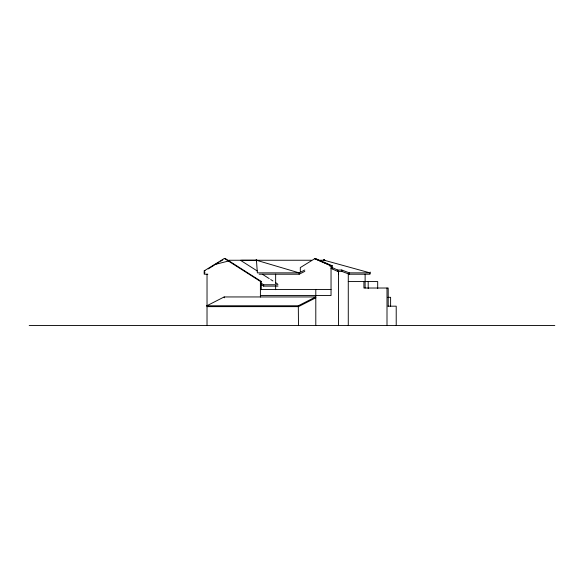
<?xml version="1.0" encoding="UTF-8"?>
<svg xmlns="http://www.w3.org/2000/svg" width="584" height="584" viewBox="0 0 584 584"><rect width="100%" height="100%" fill="white"/><g stroke="black" fill="none" stroke-linecap="round" stroke-linejoin="round"><path stroke-width="0.88" d="M369.811 273.619L370.227 272.115M320.039 260.245L324.215 260.245L324.441 259.493M256.777 259.464L255.814 260.245L256.456 260.763M323.58 260.245L324.536 259.464M324.215 260.763L324.901 260.245L323.879 259.464M207.831 274.217L204.218 274.217L204.218 270.852L224.336 258.464L225.176 258.464L261.245 281.43L261.289 289.671M208.189 268.925L214.372 265.121M215.912 264.165L219 262.267M220.548 261.311L222.862 259.887M206.853 305.775L224.161 296.949L315.623 296.949L315.798 297.803L298.482 306.629L207.021 306.629L206.853 305.775L298.314 305.775L315.623 296.949M304.826 270.012L299.169 272.867L257.354 272.867L256.456 260.245L228.753 260.26M259.172 274.217L299.169 274.217L304.826 271.363M214.277 264.654L228.402 261.055M329.5 265.939L332.216 265.778L332.216 268.815M204.218 270.852L205.101 270.83M241.309 260.26L311.52 260.245M330.982 268.457L332.646 268.457M331.967 267.487L337.61 270.02L341.786 270.02L349.327 272.867L370 272.867L370 274.217L349.327 274.217L341.786 271.37L337.61 271.37L331.967 268.837M204.218 272.867L205.101 272.867M224.336 258.464L260.406 281.43L261.245 281.43M348.276 281.568L377.687 281.568L377.687 288.569M364.511 281.649L365.131 281.649M261.245 283.233L263.661 284.766L278.006 284.766M261.245 284.583L263.661 286.116L278.006 286.116M260.406 289.54L331.04 289.54M260.406 295.541L331.04 295.541L331.04 265.778L314.725 258.697L300.307 267.582L300.307 271.611M387.9 297.322L390.608 297.322L390.608 306.177M387.929 306.177L396.215 306.177L396.215 325.536M29.2 325.536L554.8 325.536M324.215 260.245L368.27 272.392M256.456 260.245L299.169 272.867L299.169 274.217M240.418 260.26L257.172 270.925M262.457 274.298L269.188 278.575M270.677 279.532L272.925 280.955M275.911 282.86L277.407 283.817M298.314 305.775L298.482 325.536M224.161 296.949L224.336 297.803M338.479 270.925L338.508 274.217M388.199 306.177L388.199 288.022L363.905 288.022L363.905 281.568M387.002 288.022L387.002 325.536M368.19 281.568L368.19 288.627M365.131 274.217L365.102 288.022M349.327 272.867L349.327 274.217M348.276 273.735L348.276 325.536M341.786 270.02L341.786 271.37M338.508 271.516L338.508 325.536M337.61 270.02L337.61 271.37M315.798 289.54L315.798 325.536M275.648 274.151L275.648 283.714M275.648 285.452L275.648 289.671M263.661 284.766L263.661 286.116M260.406 281.43L260.406 297.052M207.028 274.217L207.028 305.731M207.021 306.629L207.021 325.536M315.856 258.697L314.725 258.697L331.04 265.778L332.216 265.778L315.856 258.697"/></g></svg>
